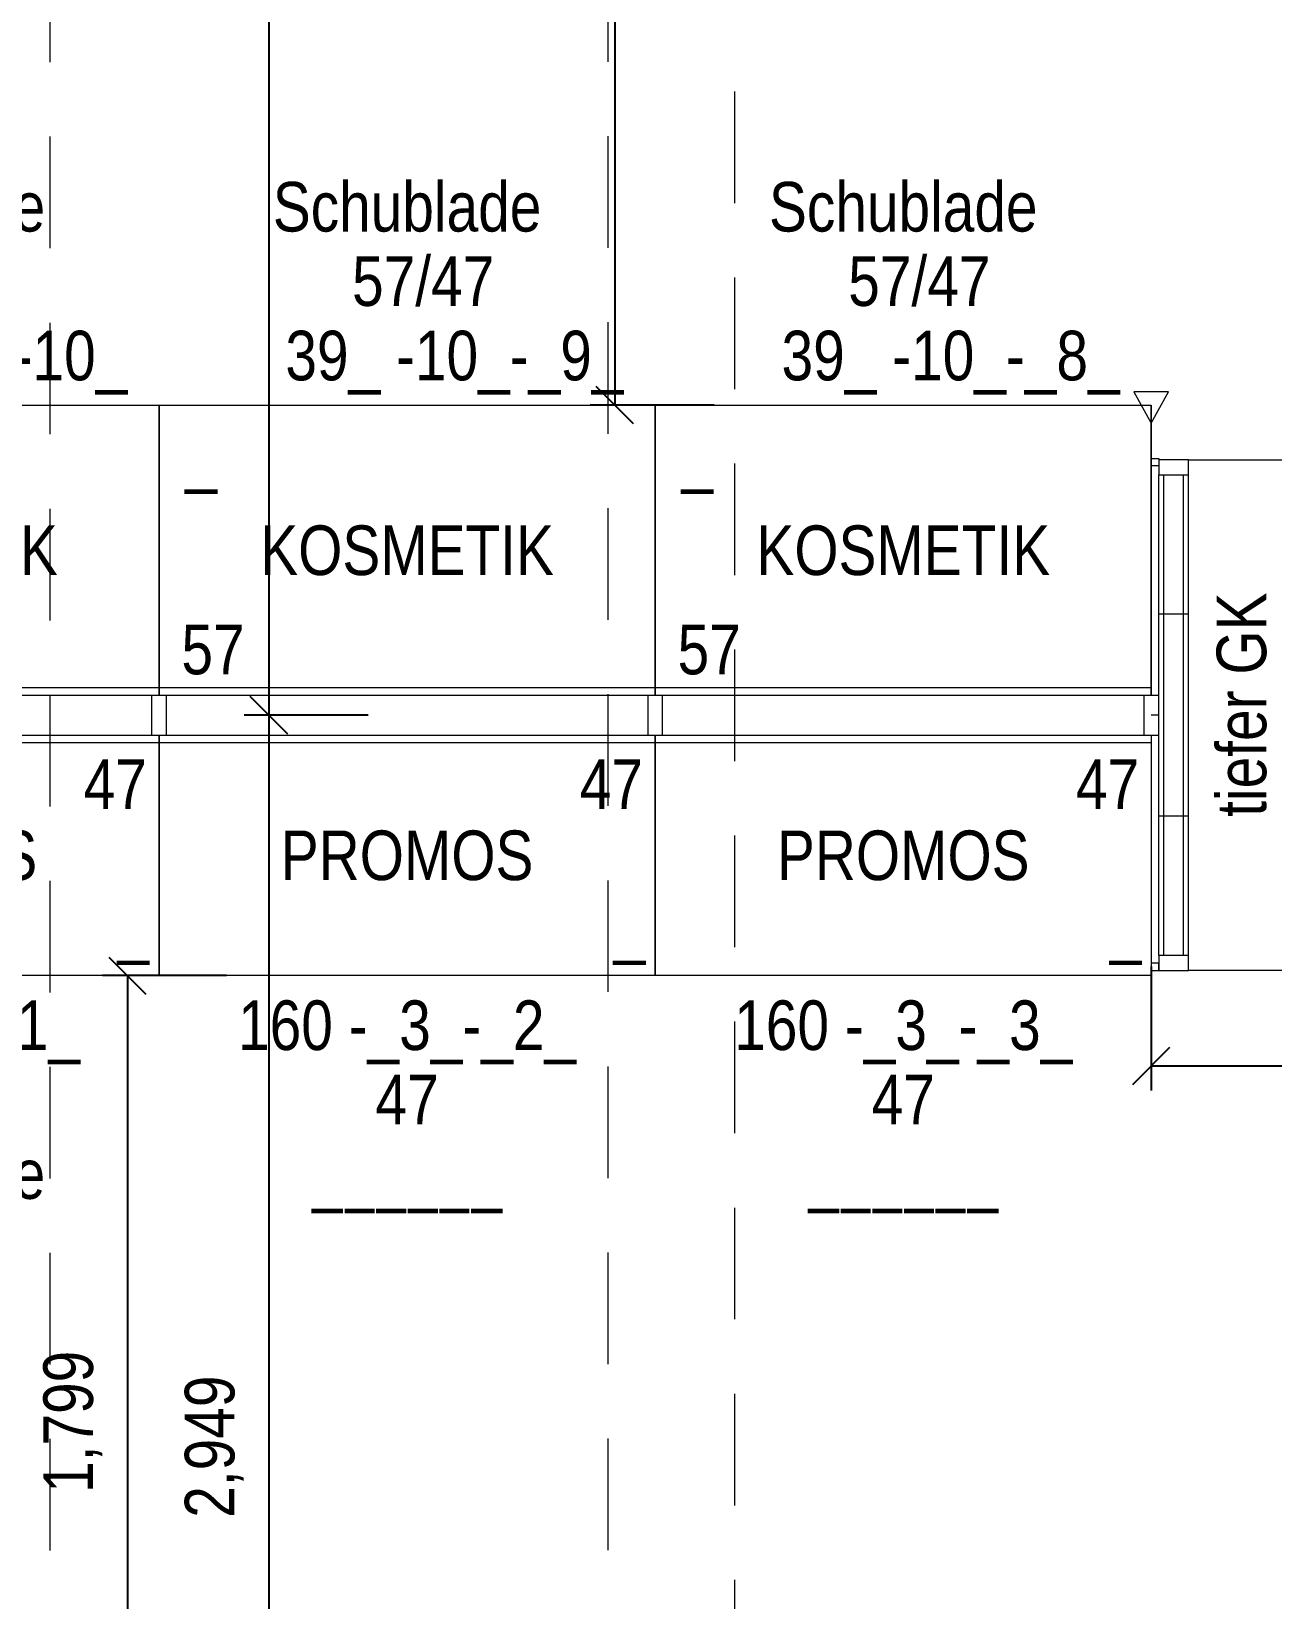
# Model space of a CAD drawing. Header units: millimetres. Extents: x 2027740 to 2136289, y -1533552 to -1491502.
# Drawn here: x 2070341 to 2072843, y -1506705 to -1503544 of the extents above; entities that cross this region are included whole.
import ezdxf
from ezdxf.enums import TextEntityAlignment as Align

# ---------------------------------------------------------------- set-up
doc = ezdxf.new("R2010")
doc.units = ezdxf.units.MM
doc.header["$MEASUREMENT"] = 0
doc.linetypes.add('DGN Style 2', pattern=[375.045563, 225.027338, -150.018225])
for name, color, linetype, lineweight in [('02_Unterzüge', 8, 'DGN Style 2', 0), ('10_Einrichtung', 7, 'Continuous', 0), ('10_Einrichtung (Construction)', 7, 'Continuous', 0), ('13_Ladenbau', 94, 'Continuous', 0), ('20_Sortimentierung', 7, 'Continuous', 0), ('21_Modulnummer', 7, 'Continuous', 0)]:
    doc.layers.add(name, color=color, linetype=linetype, lineweight=lineweight)
doc.layers.add('11 Regaltyp-Kennzeichnung', color=7, linetype='Continuous', lineweight=0, plot=False)
doc.styles.add('Rossmann', font='ARIALN.TTF', dxfattribs={"height": 100})
doc.styles.add('Style-Arial Narrow', font='ARIALN.TTF')
doc.dimstyles.new('Rossmann', dxfattribs={"dimtxt": 100, "dimasz": 75, "dimexe": 50, "dimexo": 0.0625, "dimgap": 50, "dimtad": 1, "dimdec": 3, "dimlfac": 0.001, "dimzin": 3, "dimtxsty": 'Rossmann', "dimcen": 0, "dimadec": 3, "dimazin": 0, "dimtfac": 1, "dimtdec": 0, "dimtofl": 0, "dimtmove": 0, "dimatfit": 1, "dimfxl": 200, "dimfxlon": 1, "dimfrac": 2, "dimtolj": 1, "dimtzin": 3, "dimarcsym": 0})

# ---------------------------------------------------------------- blocks, each defined once
blk = doc.blocks.new('_Oblique')
at = {"color": 0, "linetype": 'ByBlock', "lineweight": -2}
blk.add_line((0.5, 0.5), (-0.5, -0.5), dxfattribs=at)
blk = doc.blocks.new('*D91')
at = {"layer": '10_Einrichtung', "color": 0, "linetype": 'ByBlock', "lineweight": -2, "transparency": 16777216}
for p, q in [((2071716.9, -1501937), (2071466.9, -1501937)), ((2071716.9, -1504297), (2071466.9, -1504297))]:
    blk.add_line(p, q, dxfattribs=at)
at = {"layer": '10_Einrichtung', "color": 0, "linetype": 'Continuous', "lineweight": -2, "transparency": 16777216}
blk.add_line((2071516.9, -1501937), (2071516.9, -1504297), dxfattribs=at)
at = {"layer": 'Defpoints', "color": 0, "linetype": 'Continuous', "lineweight": 0, "transparency": 16777216}
for p in [(2073898.2, -1501937), (2071516.9, -1504297), (2071933.2, -1504297)]:
    blk.add_point(p, dxfattribs=at)
at = {"layer": '10_Einrichtung', "color": 0, "linetype": 'Continuous', "lineweight": -2, "transparency": 16777216, "xscale": 75, "yscale": 75, "zscale": 75}
for p, rotation in [((2071516.9, -1501937), 90), ((2071516.9, -1504297), 270)]:
    blk.add_blockref('_Oblique', p, dxfattribs=dict(at, rotation=rotation))
at = {"layer": '10_Einrichtung', "color": 0, "linetype": 'Continuous', "transparency": 16777216, "insert": (2071406.8, -1503117), "char_height": 100, "attachment_point": 5, "rotation": 90, "style": 'Style-Arial Narrow'}
blk.add_mtext('\\A1;2,360', dxfattribs=at)
blk = doc.blocks.new('*D92')
at = {"layer": '10_Einrichtung', "color": 0, "linetype": 'ByBlock', "lineweight": -2, "transparency": 16777216}
for p, q in [((2070734.5, -1505447), (2070484.5, -1505447)), ((2070734.5, -1507246.2), (2070484.5, -1507246.2))]:
    blk.add_line(p, q, dxfattribs=at)
at = {"layer": '10_Einrichtung', "color": 0, "linetype": 'Continuous', "lineweight": -2, "transparency": 16777216}
blk.add_line((2070534.5, -1505447), (2070534.5, -1507246.2), dxfattribs=at)
at = {"layer": 'Defpoints', "color": 0, "linetype": 'Continuous', "lineweight": 0, "transparency": 16777216}
for p in [(2071933.2, -1505447), (2070534.5, -1507246.2), (2071382.2, -1507246.2)]:
    blk.add_point(p, dxfattribs=at)
at = {"layer": '10_Einrichtung', "color": 0, "linetype": 'Continuous', "lineweight": -2, "transparency": 16777216, "xscale": 75, "yscale": 75, "zscale": 75}
for p, rotation in [((2070534.5, -1505447), 90), ((2070534.5, -1507246.2), 270)]:
    blk.add_blockref('_Oblique', p, dxfattribs=dict(at, rotation=rotation))
at = {"layer": '10_Einrichtung', "color": 0, "linetype": 'Continuous', "transparency": 16777216, "insert": (2070424.4, -1506346.6), "char_height": 100, "attachment_point": 5, "rotation": 90, "style": 'Style-Arial Narrow'}
blk.add_mtext('\\A1;1,799', dxfattribs=at)
blk = doc.blocks.new('*U298')
at = {"layer": '10_Einrichtung', "color": 7, "linetype": 'Continuous', "lineweight": 0}
blk.add_line((-500, 187.5), (500, 187.5), dxfattribs=at)
at = {"layer": '10_Einrichtung', "color": 7, "linetype": 'Continuous', "lineweight": 0, "flags": 128}
for points in [[(-485, 282.5), (-515, 282.5), (-515, 202.5), (-485, 202.5)], [(515, 282.5), (485, 282.5), (485, 202.5), (515, 202.5)], [(-500, 202.5), (500, 202.5), (500, -282.5), (-500, -282.5)]]:
    blk.add_lwpolyline(points, close=True, dxfattribs=at)
at = {"layer": '10_Einrichtung (Construction)', "color": 3, "linetype": 'Continuous', "lineweight": 0}
for p, q in [((-500, 202.5), (-500, -282.5)), ((500, 202.5), (500, -282.5))]:
    blk.add_line(p, q, dxfattribs=at)
at = {"layer": '10_Einrichtung (Construction)', "color": 5, "linetype": 'Continuous', "lineweight": 0}
blk.add_line((-500, 202.5), (500, 202.5), dxfattribs=at)
at = {"layer": '10_Einrichtung', "color": 7, "linetype": 'Continuous', "lineweight": 0, "style": 'Rossmann'}
blk.add_text('47', height=100, dxfattribs=at).set_placement((411.7, 103.6), align=Align.MIDDLE_CENTER)
blk = doc.blocks.new('R1 47')
at = {"layer": '10_Einrichtung', "color": 7, "linetype": 'Continuous', "lineweight": 0}
blk.add_blockref('*U298', (500, -242.5), dxfattribs=at)
blk = doc.blocks.new('I1 47')
at = {"layer": '10_Einrichtung', "color": 7, "linetype": 'Continuous', "lineweight": 0}
blk.add_blockref('R1 47', (0, 0), dxfattribs=at)
at = {"layer": '11 Regaltyp-Kennzeichnung', "color": 7, "linetype": 'Continuous', "lineweight": 0, "style": 'Style-Arial Narrow'}
blk.add_attdef('I1 47_0', text='', height=100, dxfattribs=at).set_placement((980, -475), align=Align.RIGHT)
at = {"layer": '20_Sortimentierung', "color": 7, "linetype": 'Continuous', "lineweight": 0, "style": 'Style-Arial Narrow'}
blk.add_attdef('I1 47_0', text='', height=100, dxfattribs=at).set_placement((500, -282.5), align=Align.MIDDLE_CENTER)
at = {"layer": '21_Modulnummer', "color": 7, "linetype": 'Continuous', "lineweight": 0, "insert": (500, -575), "char_height": 100, "attachment_point": 2, "line_spacing_factor": 0.6, "style": 'Style-Arial Narrow'}
blk.add_mtext('160 -_3_-_2_', dxfattribs=at)
at = {"layer": '21_Modulnummer', "color": 251, "linetype": 'Continuous', "lineweight": 0, "style": 'Style-Arial Narrow'}
blk.add_attdef('I1 47_0', text='', height=100, dxfattribs=at).set_placement((500, -725), align=Align.TOP_CENTER)
at = {"layer": '21_Modulnummer', "color": 5, "linetype": 'Continuous', "lineweight": 0, "style": 'Style-Arial Narrow'}
blk.add_attdef('I1 47_0', text='', height=100, dxfattribs=at).set_placement((500, -875), align=Align.TOP_CENTER)
blk = doc.blocks.new('*U301')
at = {"layer": '10_Einrichtung', "color": 7, "linetype": 'Continuous', "lineweight": 0}
blk.add_line((-500, 187.5), (500, 187.5), dxfattribs=at)
at = {"layer": '10_Einrichtung', "color": 7, "linetype": 'Continuous', "lineweight": 0, "flags": 128}
for points in [[(-485, 282.5), (-515, 282.5), (-515, 202.5), (-485, 202.5)], [(515, 282.5), (485, 282.5), (485, 202.5), (515, 202.5)], [(-500, 202.5), (500, 202.5), (500, -282.5), (-500, -282.5)]]:
    blk.add_lwpolyline(points, close=True, dxfattribs=at)
at = {"layer": '10_Einrichtung (Construction)', "color": 3, "linetype": 'Continuous', "lineweight": 0}
for p, q in [((-500, 202.5), (-500, -282.5)), ((500, 202.5), (500, -282.5))]:
    blk.add_line(p, q, dxfattribs=at)
at = {"layer": '10_Einrichtung (Construction)', "color": 5, "linetype": 'Continuous', "lineweight": 0}
blk.add_line((-500, 202.5), (500, 202.5), dxfattribs=at)
at = {"layer": '10_Einrichtung', "color": 7, "linetype": 'Continuous', "lineweight": 0, "style": 'Rossmann'}
blk.add_text('47', height=100, dxfattribs=at).set_placement((411.7, 103.6), align=Align.MIDDLE_CENTER)
blk = doc.blocks.new('R1 47_1')
at = {"layer": '10_Einrichtung', "color": 7, "linetype": 'Continuous', "lineweight": 0}
blk.add_blockref('*U301', (500, -242.5), dxfattribs=at)
blk = doc.blocks.new('I1 47_1')
at = {"layer": '10_Einrichtung', "color": 7, "linetype": 'Continuous', "lineweight": 0}
blk.add_blockref('R1 47_1', (0, 0), dxfattribs=at)
at = {"layer": '11 Regaltyp-Kennzeichnung', "color": 7, "linetype": 'Continuous', "lineweight": 0, "style": 'Style-Arial Narrow'}
blk.add_attdef('I1 47_1_0', text='', height=100, dxfattribs=at).set_placement((980, -475), align=Align.RIGHT)
at = {"layer": '20_Sortimentierung', "color": 7, "linetype": 'Continuous', "lineweight": 0, "style": 'Style-Arial Narrow'}
blk.add_attdef('I1 47_1_0', text='', height=100, dxfattribs=at).set_placement((500, -282.5), align=Align.MIDDLE_CENTER)
at = {"layer": '21_Modulnummer', "color": 7, "linetype": 'Continuous', "lineweight": 0, "insert": (500, -575), "char_height": 100, "attachment_point": 2, "line_spacing_factor": 0.6, "style": 'Style-Arial Narrow'}
blk.add_mtext('160 -_3_-_3_', dxfattribs=at)
at = {"layer": '21_Modulnummer', "color": 251, "linetype": 'Continuous', "lineweight": 0, "style": 'Style-Arial Narrow'}
blk.add_attdef('I1 47_1_0', text='', height=100, dxfattribs=at).set_placement((500, -725), align=Align.TOP_CENTER)
at = {"layer": '21_Modulnummer', "color": 5, "linetype": 'Continuous', "lineweight": 0, "style": 'Style-Arial Narrow'}
blk.add_attdef('I1 47_1_0', text='', height=100, dxfattribs=at).set_placement((500, -875), align=Align.TOP_CENTER)
blk = doc.blocks.new('*U543')
at = {"layer": '10_Einrichtung', "color": 7, "linetype": 'Continuous', "lineweight": 0}
blk.add_line((-500, 237.5), (500, 237.5), dxfattribs=at)
at = {"layer": '10_Einrichtung', "color": 7, "linetype": 'Continuous', "lineweight": 0, "flags": 128}
for points in [[(-485, 332.5), (-515, 332.5), (-515, 252.5), (-485, 252.5)], [(515, 332.5), (485, 332.5), (485, 252.5), (515, 252.5)], [(-500, 252.5), (500, 252.5), (500, -332.5), (-500, -332.5)]]:
    blk.add_lwpolyline(points, close=True, dxfattribs=at)
at = {"layer": '10_Einrichtung (Construction)', "color": 3, "linetype": 'Continuous', "lineweight": 0}
for p, q in [((-500, 252.5), (-500, -332.5)), ((500, 252.5), (500, -332.5))]:
    blk.add_line(p, q, dxfattribs=at)
at = {"layer": '10_Einrichtung (Construction)', "color": 5, "linetype": 'Continuous', "lineweight": 0}
blk.add_line((-500, 252.5), (500, 252.5), dxfattribs=at)
at = {"layer": '10_Einrichtung', "color": 7, "linetype": 'Continuous', "lineweight": 0, "style": 'Rossmann'}
blk.add_text('57', height=100, rotation=180, dxfattribs=at).set_placement((391.1, 160.1), align=Align.MIDDLE_CENTER)
blk = doc.blocks.new('R1 57_64')
at = {"layer": '10_Einrichtung', "color": 7, "linetype": 'Continuous', "lineweight": 0}
blk.add_blockref('*U543', (500, -292.5), dxfattribs=at)
blk = doc.blocks.new('I1 57_64')
at = {"layer": '10_Einrichtung', "color": 7, "linetype": 'Continuous', "lineweight": 0}
blk.add_blockref('R1 57_64', (0, 0), dxfattribs=at)
at = {"layer": '11 Regaltyp-Kennzeichnung', "color": 7, "linetype": 'Continuous', "lineweight": 0, "style": 'Style-Arial Narrow'}
blk.add_attdef('I1 57_64_0', text='', height=100, rotation=180, dxfattribs=at).set_placement((883.2, -475), align=Align.RIGHT)
at = {"layer": '20_Sortimentierung', "color": 7, "linetype": 'Continuous', "lineweight": 0, "style": 'Style-Arial Narrow'}
blk.add_attdef('I1 57_64_0', text='', height=100, rotation=180, dxfattribs=at).set_placement((500, -332.5), align=Align.MIDDLE_CENTER)
at = {"layer": '21_Modulnummer', "color": 7, "linetype": 'Continuous', "lineweight": 0, "insert": (404.6, -775), "char_height": 100, "attachment_point": 2, "rotation": 180, "line_spacing_factor": 0.6, "style": 'Style-Arial Narrow'}
blk.add_mtext('39_ -10_-_8_', dxfattribs=at)
at = {"layer": '21_Modulnummer', "color": 251, "linetype": 'Continuous', "lineweight": 0, "style": 'Style-Arial Narrow'}
blk.add_attdef('I1 57_64_0', text='', height=100, rotation=180, dxfattribs=at).set_placement((467.6, -925), align=Align.TOP_CENTER)
at = {"layer": '21_Modulnummer', "color": 5, "linetype": 'Continuous', "lineweight": 0, "style": 'Style-Arial Narrow'}
blk.add_attdef('I1 57_64_0', text='', height=100, rotation=180, dxfattribs=at).set_placement((500, -1075), align=Align.TOP_CENTER)
blk = doc.blocks.new('*U546')
at = {"layer": '10_Einrichtung', "color": 7, "linetype": 'Continuous', "lineweight": 0}
blk.add_line((-500, 237.5), (500, 237.5), dxfattribs=at)
at = {"layer": '10_Einrichtung', "color": 7, "linetype": 'Continuous', "lineweight": 0, "flags": 128}
for points in [[(-485, 332.5), (-515, 332.5), (-515, 252.5), (-485, 252.5)], [(515, 332.5), (485, 332.5), (485, 252.5), (515, 252.5)], [(-500, 252.5), (500, 252.5), (500, -332.5), (-500, -332.5)]]:
    blk.add_lwpolyline(points, close=True, dxfattribs=at)
at = {"layer": '10_Einrichtung (Construction)', "color": 3, "linetype": 'Continuous', "lineweight": 0}
for p, q in [((-500, 252.5), (-500, -332.5)), ((500, 252.5), (500, -332.5))]:
    blk.add_line(p, q, dxfattribs=at)
at = {"layer": '10_Einrichtung (Construction)', "color": 5, "linetype": 'Continuous', "lineweight": 0}
blk.add_line((-500, 252.5), (500, 252.5), dxfattribs=at)
at = {"layer": '10_Einrichtung', "color": 7, "linetype": 'Continuous', "lineweight": 0, "style": 'Rossmann'}
blk.add_text('57', height=100, rotation=180, dxfattribs=at).set_placement((391.1, 160.1), align=Align.MIDDLE_CENTER)
blk = doc.blocks.new('R1 57_65')
at = {"layer": '10_Einrichtung', "color": 7, "linetype": 'Continuous', "lineweight": 0}
blk.add_blockref('*U546', (500, -292.5), dxfattribs=at)
blk = doc.blocks.new('I1 57_65')
at = {"layer": '10_Einrichtung', "color": 7, "linetype": 'Continuous', "lineweight": 0}
blk.add_blockref('R1 57_65', (0, 0), dxfattribs=at)
at = {"layer": '11 Regaltyp-Kennzeichnung', "color": 7, "linetype": 'Continuous', "lineweight": 0, "style": 'Style-Arial Narrow'}
blk.add_attdef('I1 57_65_0', text='', height=100, rotation=180, dxfattribs=at).set_placement((883.2, -475), align=Align.RIGHT)
at = {"layer": '20_Sortimentierung', "color": 7, "linetype": 'Continuous', "lineweight": 0, "style": 'Style-Arial Narrow'}
blk.add_attdef('I1 57_65_0', text='', height=100, rotation=180, dxfattribs=at).set_placement((500, -332.5), align=Align.MIDDLE_CENTER)
at = {"layer": '21_Modulnummer', "color": 7, "linetype": 'Continuous', "lineweight": 0, "insert": (404.6, -775), "char_height": 100, "attachment_point": 2, "rotation": 180, "line_spacing_factor": 0.6, "style": 'Style-Arial Narrow'}
blk.add_mtext('39_ -10_-_9_', dxfattribs=at)
at = {"layer": '21_Modulnummer', "color": 251, "linetype": 'Continuous', "lineweight": 0, "style": 'Style-Arial Narrow'}
blk.add_attdef('I1 57_65_0', text='', height=100, rotation=180, dxfattribs=at).set_placement((467.6, -925), align=Align.TOP_CENTER)
at = {"layer": '21_Modulnummer', "color": 5, "linetype": 'Continuous', "lineweight": 0, "style": 'Style-Arial Narrow'}
blk.add_attdef('I1 57_65_0', text='', height=100, rotation=180, dxfattribs=at).set_placement((500, -1075), align=Align.TOP_CENTER)
blk = doc.blocks.new('*U549')
at = {"layer": '10_Einrichtung', "color": 7, "linetype": 'Continuous', "lineweight": 0}
blk.add_line((-500, 237.5), (500, 237.5), dxfattribs=at)
at = {"layer": '10_Einrichtung', "color": 7, "linetype": 'Continuous', "lineweight": 0, "flags": 128}
for points in [[(-485, 332.5), (-515, 332.5), (-515, 252.5), (-485, 252.5)], [(515, 332.5), (485, 332.5), (485, 252.5), (515, 252.5)], [(-500, 252.5), (500, 252.5), (500, -332.5), (-500, -332.5)]]:
    blk.add_lwpolyline(points, close=True, dxfattribs=at)
at = {"layer": '10_Einrichtung (Construction)', "color": 3, "linetype": 'Continuous', "lineweight": 0}
for p, q in [((-500, 252.5), (-500, -332.5)), ((500, 252.5), (500, -332.5))]:
    blk.add_line(p, q, dxfattribs=at)
at = {"layer": '10_Einrichtung (Construction)', "color": 5, "linetype": 'Continuous', "lineweight": 0}
blk.add_line((-500, 252.5), (500, 252.5), dxfattribs=at)
at = {"layer": '10_Einrichtung', "color": 7, "linetype": 'Continuous', "lineweight": 0, "style": 'Rossmann'}
blk.add_text('57', height=100, rotation=180, dxfattribs=at).set_placement((391.1, 160.1), align=Align.MIDDLE_CENTER)
blk = doc.blocks.new('R1 57_66')
at = {"layer": '10_Einrichtung', "color": 7, "linetype": 'Continuous', "lineweight": 0}
blk.add_blockref('*U549', (500, -292.5), dxfattribs=at)
blk = doc.blocks.new('I1 57_66')
at = {"layer": '10_Einrichtung', "color": 7, "linetype": 'Continuous', "lineweight": 0}
blk.add_blockref('R1 57_66', (0, 0), dxfattribs=at)
at = {"layer": '11 Regaltyp-Kennzeichnung', "color": 7, "linetype": 'Continuous', "lineweight": 0, "style": 'Style-Arial Narrow'}
blk.add_attdef('I1 57_66_0', text='', height=100, rotation=180, dxfattribs=at).set_placement((883.2, -475), align=Align.RIGHT)
at = {"layer": '20_Sortimentierung', "color": 7, "linetype": 'Continuous', "lineweight": 0, "style": 'Style-Arial Narrow'}
blk.add_attdef('I1 57_66_0', text='', height=100, rotation=180, dxfattribs=at).set_placement((500, -332.5), align=Align.MIDDLE_CENTER)
at = {"layer": '21_Modulnummer', "color": 7, "linetype": 'Continuous', "lineweight": 0, "insert": (404.6, -775), "char_height": 100, "attachment_point": 2, "rotation": 180, "line_spacing_factor": 0.6, "style": 'Style-Arial Narrow'}
blk.add_mtext('39_ -10_-10_', dxfattribs=at)
at = {"layer": '21_Modulnummer', "color": 251, "linetype": 'Continuous', "lineweight": 0, "style": 'Style-Arial Narrow'}
blk.add_attdef('I1 57_66_0', text='', height=100, rotation=180, dxfattribs=at).set_placement((467.6, -925), align=Align.TOP_CENTER)
at = {"layer": '21_Modulnummer', "color": 5, "linetype": 'Continuous', "lineweight": 0, "style": 'Style-Arial Narrow'}
blk.add_attdef('I1 57_66_0', text='', height=100, rotation=180, dxfattribs=at).set_placement((500, -1075), align=Align.TOP_CENTER)
blk = doc.blocks.new('*U601')
at = {"layer": '10_Einrichtung', "color": 7, "linetype": 'Continuous', "lineweight": 0}
blk.add_line((-500, 187.5), (500, 187.5), dxfattribs=at)
at = {"layer": '10_Einrichtung', "color": 7, "linetype": 'Continuous', "lineweight": 0, "flags": 128}
for points in [[(-485, 282.5), (-515, 282.5), (-515, 202.5), (-485, 202.5)], [(515, 282.5), (485, 282.5), (485, 202.5), (515, 202.5)], [(-500, 202.5), (500, 202.5), (500, -282.5), (-500, -282.5)]]:
    blk.add_lwpolyline(points, close=True, dxfattribs=at)
at = {"layer": '10_Einrichtung (Construction)', "color": 3, "linetype": 'Continuous', "lineweight": 0}
for p, q in [((-500, 202.5), (-500, -282.5)), ((500, 202.5), (500, -282.5))]:
    blk.add_line(p, q, dxfattribs=at)
at = {"layer": '10_Einrichtung (Construction)', "color": 5, "linetype": 'Continuous', "lineweight": 0}
blk.add_line((-500, 202.5), (500, 202.5), dxfattribs=at)
at = {"layer": '10_Einrichtung', "color": 7, "linetype": 'Continuous', "lineweight": 0, "style": 'Rossmann'}
blk.add_text('47', height=100, dxfattribs=at).set_placement((411.7, 103.6), align=Align.MIDDLE_CENTER)
blk = doc.blocks.new('R1 47_19')
at = {"layer": '10_Einrichtung', "color": 7, "linetype": 'Continuous', "lineweight": 0}
blk.add_blockref('*U601', (500, -242.5), dxfattribs=at)
blk = doc.blocks.new('I1 47_19')
at = {"layer": '10_Einrichtung', "color": 7, "linetype": 'Continuous', "lineweight": 0}
blk.add_blockref('R1 47_19', (0, 0), dxfattribs=at)
at = {"layer": '11 Regaltyp-Kennzeichnung', "color": 7, "linetype": 'Continuous', "lineweight": 0, "style": 'Style-Arial Narrow'}
blk.add_attdef('I1 47_19_0', text='', height=100, dxfattribs=at).set_placement((980, -475), align=Align.RIGHT)
at = {"layer": '20_Sortimentierung', "color": 7, "linetype": 'Continuous', "lineweight": 0, "style": 'Style-Arial Narrow'}
blk.add_attdef('I1 47_19_0', text='', height=100, dxfattribs=at).set_placement((500, -282.5), align=Align.MIDDLE_CENTER)
at = {"layer": '21_Modulnummer', "color": 7, "linetype": 'Continuous', "lineweight": 0, "insert": (500, -575), "char_height": 100, "attachment_point": 2, "line_spacing_factor": 0.6, "style": 'Style-Arial Narrow'}
blk.add_mtext('160 -_3_-_1_', dxfattribs=at)
at = {"layer": '21_Modulnummer', "color": 251, "linetype": 'Continuous', "lineweight": 0, "style": 'Style-Arial Narrow'}
blk.add_attdef('I1 47_19_0', text='', height=100, dxfattribs=at).set_placement((500, -725), align=Align.TOP_CENTER)
at = {"layer": '21_Modulnummer', "color": 5, "linetype": 'Continuous', "lineweight": 0, "style": 'Style-Arial Narrow'}
blk.add_attdef('I1 47_19_0', text='', height=100, dxfattribs=at).set_placement((500, -875), align=Align.TOP_CENTER)
blk = doc.blocks.new('*D627')
at = {"layer": '13_Ladenbau', "color": 0, "linetype": 'ByBlock', "lineweight": -2, "transparency": 16777216}
for p, q in [((2070619.6, -1501312), (2070869.6, -1501312)), ((2071019.6, -1504922), (2070769.6, -1504922))]:
    blk.add_line(p, q, dxfattribs=at)
at = {"layer": '13_Ladenbau', "color": 0, "lineweight": -2, "transparency": 16777216}
blk.add_line((2070819.6, -1501312), (2070819.6, -1504922), dxfattribs=at)
at = {"layer": 'Defpoints', "color": 0, "lineweight": 0, "transparency": 16777216}
for p in [(2069416.2, -1501312), (2070819.6, -1504922), (2071613.2, -1504922)]:
    blk.add_point(p, dxfattribs=at)
at = {"layer": '13_Ladenbau', "color": 0, "lineweight": -2, "transparency": 16777216, "xscale": 75, "yscale": 75, "zscale": 75}
for p, rotation in [((2070819.6, -1501312), 90), ((2070819.6, -1504922), 270)]:
    blk.add_blockref('_Oblique', p, dxfattribs=dict(at, rotation=rotation))
at = {"layer": '13_Ladenbau', "color": 0, "transparency": 16777216, "insert": (2070709.5, -1503117), "char_height": 100, "attachment_point": 5, "rotation": 90, "style": 'Style-Arial Narrow'}
blk.add_mtext('\\A1;3,610', dxfattribs=at)
blk = doc.blocks.new('*D628')
at = {"layer": '13_Ladenbau', "color": 0, "linetype": 'ByBlock', "lineweight": -2, "transparency": 16777216}
for p, q in [((2071019.6, -1504922), (2070769.6, -1504922)), ((2071019.6, -1507871.2), (2070769.6, -1507871.2))]:
    blk.add_line(p, q, dxfattribs=at)
at = {"layer": '13_Ladenbau', "color": 0, "lineweight": -2, "transparency": 16777216}
blk.add_line((2070819.6, -1504922), (2070819.6, -1507871.2), dxfattribs=at)
at = {"layer": 'Defpoints', "color": 0, "lineweight": 0, "transparency": 16777216}
for p in [(2071613.2, -1504922), (2070819.6, -1507871.2), (2072367.2, -1507871.2)]:
    blk.add_point(p, dxfattribs=at)
at = {"layer": '13_Ladenbau', "color": 0, "lineweight": -2, "transparency": 16777216, "xscale": 75, "yscale": 75, "zscale": 75}
for p, rotation in [((2070819.6, -1504922), 90), ((2070819.6, -1507871.2), 270)]:
    blk.add_blockref('_Oblique', p, dxfattribs=dict(at, rotation=rotation))
at = {"layer": '13_Ladenbau', "color": 0, "transparency": 16777216, "insert": (2070709.5, -1506396.6), "char_height": 100, "attachment_point": 5, "rotation": 90, "style": 'Style-Arial Narrow'}
blk.add_mtext('\\A1;2,949', dxfattribs=at)
blk = doc.blocks.new('*D637')
at = {"layer": '13_Ladenbau', "color": 0, "linetype": 'ByBlock', "lineweight": -2, "transparency": 16777216}
for p, q in [((2072598.2, -1505428.7), (2072598.2, -1505678.7)), ((2074795.8, -1505428.7), (2074795.8, -1505678.7))]:
    blk.add_line(p, q, dxfattribs=at)
at = {"layer": '13_Ladenbau', "color": 0, "lineweight": -2, "transparency": 16777216}
blk.add_line((2072598.2, -1505628.7), (2074795.8, -1505628.7), dxfattribs=at)
at = {"layer": 'Defpoints', "color": 0, "lineweight": 0, "transparency": 16777216}
for p in [(2072598.2, -1504297), (2074795.8, -1504297), (2074795.8, -1505628.7)]:
    blk.add_point(p, dxfattribs=at)
at = {"layer": '13_Ladenbau', "color": 0, "lineweight": -2, "transparency": 16777216, "xscale": 75, "yscale": 75, "zscale": 75, "rotation": 180}
blk.add_blockref('_Oblique', (2072598.2, -1505628.7), dxfattribs=at)
at = {"layer": '13_Ladenbau', "color": 0, "lineweight": -2, "transparency": 16777216, "xscale": 75, "yscale": 75, "zscale": 75}
blk.add_blockref('_Oblique', (2074795.8, -1505628.7), dxfattribs=at)
at = {"layer": '13_Ladenbau', "color": 0, "transparency": 16777216, "insert": (2073697, -1505518.6), "char_height": 100, "attachment_point": 5, "style": 'Style-Arial Narrow'}
blk.add_mtext('\\A1;2,198', dxfattribs=at)
blk = doc.blocks.new('Z_Kennzeichen Endständer_3')
at = {"layer": '10_Einrichtung', "color": 7, "linetype": 'Continuous', "lineweight": 0, "flags": 128}
blk.add_lwpolyline([(0, 36.2), (-34.7, -26.8), (35.1, -26.8)], close=True, dxfattribs=at)
blk = doc.blocks.new('End 160_57_1')
at = {"layer": '10_Einrichtung', "color": 7, "linetype": 'Continuous', "lineweight": 0, "flags": 128}
blk.add_lwpolyline([(-30.1395, 345.896), (-60.1395, 345.896), (-60.1395, 265.896), (-30.1395, 265.896)], close=True, dxfattribs=at)
at = {"layer": '10_Einrichtung (Construction)', "color": 3, "linetype": 'Continuous', "lineweight": 0}
blk.add_line((-45.1395, 265.896), (-45.1395, -319.104), dxfattribs=at)
at = {"layer": '10_Einrichtung', "lineweight": 0}
blk.add_blockref('Z_Kennzeichen Endständer_3', (-45.1395, -319.104), dxfattribs=at)
blk = doc.blocks.new('End 160_57')
at = {"layer": '10_Einrichtung', "color": 7, "linetype": 'Continuous', "lineweight": 0}
blk.add_blockref('End 160_57_1', (45.1395, -305.896), dxfattribs=at)
blk = doc.blocks.new('K Trm')
at = {"layer": '10_Einrichtung', "color": 1}
for p, q in [((15, -484.4), (15, 484.4)), ((25, -484.4), (25, 484.4)), ((65, -484.4), (65, 484.4)), ((75, -484.4), (75, 484.4)), ((75, 203.9), (15, 203.9)), ((75, -203.9), (15, -203.9))]:
    blk.add_line(p, q, dxfattribs=at)
at = {"layer": '10_Einrichtung', "color": 1, "flags": 128}
for points in [[(0, 517.5), (15, 517.5), (15, 502.5), (0, 502.5)], [(75, 484.4), (75, 515), (15, 515), (15, 484.4)], [(0, -515), (15, -515), (15, -500), (0, -500)], [(75, -515), (75, -484.4), (15, -484.4), (15, -515)]]:
    blk.add_lwpolyline(points, close=True, dxfattribs=at)
at = {"layer": '10_Einrichtung (Construction)', "color": 1}
blk.add_line((15, 0), (0, 0), dxfattribs=at)
at = {"layer": '10_Einrichtung (Construction)', "color": 1, "linetype": 'Continuous', "lineweight": 0, "flags": 128}
blk.add_lwpolyline([(75, 515), (440, 515), (440, -515), (75, -515)], close=True, dxfattribs=at)
at = {"layer": '10_Einrichtung (Construction)', "color": 1, "linetype": 'DGN Style 2', "lineweight": 0, "style": 'Style-Arial Narrow'}
blk.add_text('tiefer GK', height=100, rotation=90, dxfattribs=at).set_placement((131.6, -204.8), align=Align.TOP_LEFT)

msp = doc.modelspace()

# ---------------------------------------------------------------- linework, layer by layer
at = {"layer": '02_Unterzüge', "flags": 128}
msp.add_lwpolyline([(2070378.0707, -1510737.6549), (2085128.0707, -1510737.6549), (2085128.0707, -1501181.6549), (2070378.0707, -1501181.6549)], close=True, dxfattribs=at)
at = {"layer": '02_Unterzüge', "linetype": 'DGN Style 2', "flags": 128}
for points in [[(2071503.0707, -1509612.6549), (2084003.0707, -1509612.6549), (2084003.0707, -1502306.6549), (2071503.0707, -1502306.6549)], [(2071758.0707, -1509357.6549), (2083748.0707, -1509357.6549), (2083748.0707, -1502561.6549), (2071758.0707, -1502561.6549)]]:
    msp.add_lwpolyline(points, close=True, dxfattribs=at)

# ---------------------------------------------------------------- block references
ref = msp.add_blockref('I1 57_66', (2070598.2363, -1504922.0007), dxfattribs=dict(rotation=180))
ref.add_attrib('I1 57_66_0', '57/47', dxfattribs={"layer": '21_Modulnummer', "color": 251, "linetype": 'Continuous', "lineweight": 0, "height": 100, "style": 'Style-Arial Narrow'}).set_placement((2070130.6688, -1503997.0007), align=Align.TOP_CENTER)
ref.add_attrib('I1 57_66_0', 'KOSMETIK', dxfattribs={"layer": '20_Sortimentierung', "color": 7, "linetype": 'Continuous', "lineweight": 0, "height": 100, "style": 'Style-Arial Narrow'}).set_placement((2070098.2363, -1504589.5007), align=Align.MIDDLE_CENTER)
ref.add_attrib('I1 57_66_0', 'Schublade', dxfattribs={"layer": '21_Modulnummer', "color": 5, "linetype": 'Continuous', "lineweight": 0, "height": 100, "style": 'Style-Arial Narrow'}).set_placement((2070098.2363, -1503847.0007), align=Align.TOP_CENTER)
ref.add_attrib('I1 57_66_0', '_', dxfattribs={"layer": '11 Regaltyp-Kennzeichnung', "color": 7, "linetype": 'Continuous', "lineweight": 0, "height": 100, "style": 'Style-Arial Narrow'}).set_placement((2069714.9931, -1504447.0007), align=Align.RIGHT)
ref = msp.add_blockref('I1 57_65', (2071598.2363, -1504922.0007), dxfattribs=dict(rotation=180))
ref.add_attrib('I1 57_65_0', '57/47', dxfattribs={"layer": '21_Modulnummer', "color": 251, "linetype": 'Continuous', "lineweight": 0, "height": 100, "style": 'Style-Arial Narrow'}).set_placement((2071130.6688, -1503997.0007), align=Align.TOP_CENTER)
ref.add_attrib('I1 57_65_0', 'KOSMETIK', dxfattribs={"layer": '20_Sortimentierung', "color": 7, "linetype": 'Continuous', "lineweight": 0, "height": 100, "style": 'Style-Arial Narrow'}).set_placement((2071098.2363, -1504589.5007), align=Align.MIDDLE_CENTER)
ref.add_attrib('I1 57_65_0', 'Schublade', dxfattribs={"layer": '21_Modulnummer', "color": 5, "linetype": 'Continuous', "lineweight": 0, "height": 100, "style": 'Style-Arial Narrow'}).set_placement((2071098.2363, -1503847.0007), align=Align.TOP_CENTER)
ref.add_attrib('I1 57_65_0', '_', dxfattribs={"layer": '11 Regaltyp-Kennzeichnung', "color": 7, "linetype": 'Continuous', "lineweight": 0, "height": 100, "style": 'Style-Arial Narrow'}).set_placement((2070714.9931, -1504447.0007), align=Align.RIGHT)
ref = msp.add_blockref('I1 57_64', (2072598.2363, -1504922.0007), dxfattribs=dict(rotation=180))
ref.add_attrib('I1 57_64_0', '57/47', dxfattribs={"layer": '21_Modulnummer', "color": 251, "linetype": 'Continuous', "lineweight": 0, "height": 100, "style": 'Style-Arial Narrow'}).set_placement((2072130.6688, -1503997.0007), align=Align.TOP_CENTER)
ref.add_attrib('I1 57_64_0', 'KOSMETIK', dxfattribs={"layer": '20_Sortimentierung', "color": 7, "linetype": 'Continuous', "lineweight": 0, "height": 100, "style": 'Style-Arial Narrow'}).set_placement((2072098.2363, -1504589.5007), align=Align.MIDDLE_CENTER)
ref.add_attrib('I1 57_64_0', 'Schublade', dxfattribs={"layer": '21_Modulnummer', "color": 5, "linetype": 'Continuous', "lineweight": 0, "height": 100, "style": 'Style-Arial Narrow'}).set_placement((2072098.2363, -1503847.0007), align=Align.TOP_CENTER)
ref.add_attrib('I1 57_64_0', '_', dxfattribs={"layer": '11 Regaltyp-Kennzeichnung', "color": 7, "linetype": 'Continuous', "lineweight": 0, "height": 100, "style": 'Style-Arial Narrow'}).set_placement((2071714.9931, -1504447.0007), align=Align.RIGHT)
at = {"rotation": 180}
msp.add_blockref('End 160_57', (2072598.2363, -1504922.0007), dxfattribs=at)
ref = msp.add_blockref('I1 47_19', (2069598.2363, -1504922.0007))
ref.add_attrib('I1 47_19_0', '47', dxfattribs={"layer": '21_Modulnummer', "color": 251, "linetype": 'Continuous', "lineweight": 0, "height": 100, "style": 'Style-Arial Narrow'}).set_placement((2070098.2363, -1505647.0007), align=Align.TOP_CENTER)
ref.add_attrib('I1 47_19_0', 'PROMOS', dxfattribs={"layer": '20_Sortimentierung', "color": 7, "linetype": 'Continuous', "lineweight": 0, "height": 100, "style": 'Style-Arial Narrow'}).set_placement((2070098.2363, -1505204.5007), align=Align.MIDDLE_CENTER)
ref.add_attrib('I1 47_19_0', 'Schublade', dxfattribs={"layer": '21_Modulnummer', "color": 5, "linetype": 'Continuous', "lineweight": 0, "height": 100, "style": 'Style-Arial Narrow'}).set_placement((2070098.2363, -1505797.0007), align=Align.TOP_CENTER)
ref.add_attrib('I1 47_19_0', '_', dxfattribs={"layer": '11 Regaltyp-Kennzeichnung', "color": 7, "linetype": 'Continuous', "lineweight": 0, "height": 100, "style": 'Style-Arial Narrow'}).set_placement((2070578.2363, -1505397.0007), align=Align.RIGHT)
ref = msp.add_blockref('I1 47', (2070598.2363, -1504922.0007))
ref.add_attrib('I1 47_0', '47', dxfattribs={"layer": '21_Modulnummer', "color": 251, "linetype": 'Continuous', "lineweight": 0, "height": 100, "style": 'Style-Arial Narrow'}).set_placement((2071098.2363, -1505647.0007), align=Align.TOP_CENTER)
ref.add_attrib('I1 47_0', 'PROMOS', dxfattribs={"layer": '20_Sortimentierung', "color": 7, "linetype": 'Continuous', "lineweight": 0, "height": 100, "style": 'Style-Arial Narrow'}).set_placement((2071098.2363, -1505204.5007), align=Align.MIDDLE_CENTER)
ref.add_attrib('I1 47_0', '______', dxfattribs={"layer": '21_Modulnummer', "color": 5, "linetype": 'Continuous', "lineweight": 0, "height": 100, "style": 'Style-Arial Narrow'}).set_placement((2071098.2363, -1505797.0007), align=Align.TOP_CENTER)
ref.add_attrib('I1 47_0', '_', dxfattribs={"layer": '11 Regaltyp-Kennzeichnung', "color": 7, "linetype": 'Continuous', "lineweight": 0, "height": 100, "style": 'Style-Arial Narrow'}).set_placement((2071578.2363, -1505397.0007), align=Align.RIGHT)
ref = msp.add_blockref('I1 47_1', (2071598.2363, -1504922.0007))
ref.add_attrib('I1 47_1_0', '47', dxfattribs={"layer": '21_Modulnummer', "color": 251, "linetype": 'Continuous', "lineweight": 0, "height": 100, "style": 'Style-Arial Narrow'}).set_placement((2072098.2363, -1505647.0007), align=Align.TOP_CENTER)
ref.add_attrib('I1 47_1_0', 'PROMOS', dxfattribs={"layer": '20_Sortimentierung', "color": 7, "linetype": 'Continuous', "lineweight": 0, "height": 100, "style": 'Style-Arial Narrow'}).set_placement((2072098.2363, -1505204.5007), align=Align.MIDDLE_CENTER)
ref.add_attrib('I1 47_1_0', '______', dxfattribs={"layer": '21_Modulnummer', "color": 5, "linetype": 'Continuous', "lineweight": 0, "height": 100, "style": 'Style-Arial Narrow'}).set_placement((2072098.2363, -1505797.0007), align=Align.TOP_CENTER)
ref.add_attrib('I1 47_1_0', '_', dxfattribs={"layer": '11 Regaltyp-Kennzeichnung', "color": 7, "linetype": 'Continuous', "lineweight": 0, "height": 100, "style": 'Style-Arial Narrow'}).set_placement((2072578.2363, -1505397.0007), align=Align.RIGHT)
at = {"layer": '10_Einrichtung', "color": 1}
msp.add_blockref('K Trm', (2072598.2363, -1504922.0007), dxfattribs=at)

# ---------------------------------------------------------------- dimensions: what is measured, and where the dimension line sits
at = {"layer": '10_Einrichtung', "linetype": 'Continuous'}
for base, p1, p2, picture, middle in [((2071516.9091, -1504297.0007), (2073898.2363, -1501937.0007), (2071933.2363, -1504297.0007), '*D91', (2071406.8137, -1503117.0007)), ((2070534.5145, -1507246.2497), (2071933.2363, -1505447.0007), (2071382.2363, -1507246.2497), '*D92', (2070424.419, -1506346.6252))]:
    dim = msp.add_linear_dim(base=base, p1=p1, p2=p2, angle=270, dimstyle='Rossmann', override={"dimtxsty": 'Style-Arial Narrow', "dimblk": 'Oblique', "dimtdec": 3}, dxfattribs=at)
    dim.commit()
    dim.dimension.update_dxf_attribs({"geometry": picture, "text_midpoint": middle})
at = {"layer": '13_Ladenbau'}
for base, p1, p2, picture, middle in [((2070819.616, -1504922.0007), (2069416.2347, -1501312.0007), (2071613.2363, -1504922.0007), '*D627', (2070709.5205, -1503117.0007)), ((2070819.616, -1507871.2497), (2071613.2363, -1504922.0007), (2072367.2363, -1507871.2497), '*D628', (2070709.5205, -1506396.6252))]:
    dim = msp.add_linear_dim(base=base, p1=p1, p2=p2, angle=270, dimstyle='Rossmann', override={"dimtxsty": 'Style-Arial Narrow', "dimblk": 'Oblique', "dimtdec": 3}, dxfattribs=at)
    dim.commit()
    dim.dimension.update_dxf_attribs({"geometry": picture, "text_midpoint": middle})
dim = msp.add_linear_dim(base=(2074795.7661, -1505628.7404), p1=(2072598.2363, -1504297.0007), p2=(2074795.7661, -1504297.0007), dimstyle='Rossmann', override={"dimtxsty": 'Style-Arial Narrow', "dimblk": 'Oblique', "dimtdec": 3}, dxfattribs=at)
dim.commit()
dim.dimension.update_dxf_attribs({"geometry": '*D637', "text_midpoint": (2073697.0012, -1505518.6449)})

doc.saveas('drawing.dxf')
